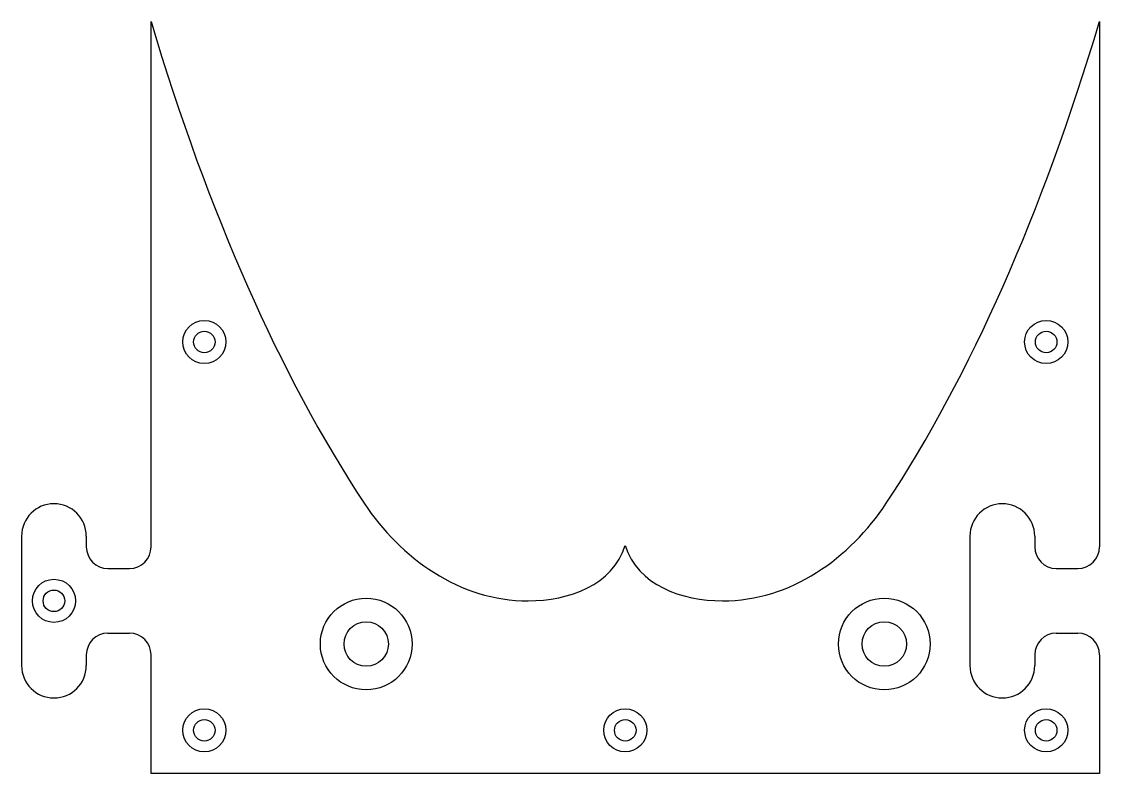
# Model space of a CAD drawing. Extents: x -3.5 to 2.75, y -1.88 to 2.47.
import ezdxf

# ---------------------------------------------------------------- set-up
doc = ezdxf.new("R2010")
doc.units = 0
doc.header["$MEASUREMENT"] = 0
doc.layers.get('0').update_dxf_attribs({"linetype": 'CONTINUOUS'})

msp = doc.modelspace()

# ---------------------------------------------------------------- linework, layer by layer
at = {"color": 7, "linetype": 'CONTINUOUS'}
for p, q in [((-2.7459, -0.5711), (-2.7459, 2.4729)), ((2.7459, 2.4729), (2.7459, -0.5711)), ((-3.4959, -0.5086), (-3.4959, -1.2586)), ((-3.1209, -0.5086), (-3.1209, -0.5711)), ((1.9959, -0.5086), (1.9959, -1.2586)), ((2.3709, -0.5086), (2.3709, -0.5711)), ((-2.9959, -0.6961), (-2.8709, -0.6961)), ((2.4959, -0.6961), (2.6209, -0.6961)), ((-2.9959, -1.0711), (-2.8709, -1.0711)), ((2.4959, -1.0711), (2.6209, -1.0711)), ((-3.1209, -1.1961), (-3.1209, -1.2586)), ((-2.7459, -1.8836), (-2.7459, -1.1961)), ((2.3709, -1.1961), (2.3709, -1.2586)), ((2.7459, -1.1961), (2.7459, -1.8836)), ((2.7459, -1.8836), (-2.7459, -1.8836))]:
    msp.add_line(p, q, dxfattribs=at)
for centre, radius in [((-2.4375, 0.6164), 0.125), ((2.4375, 0.6164), 0.125), ((-2.4375, 0.6164), 0.0625), ((2.4375, 0.6164), 0.0625), ((-3.3084, -0.8836), 0.125), ((-3.3084, -0.8836), 0.0625), ((-1.5, -1.1336), 0.2655), ((1.5, -1.1336), 0.2655), ((-1.5, -1.1336), 0.1285), ((1.5, -1.1336), 0.1285), ((-2.4375, -1.6336), 0.125), ((0, -1.6336), 0.125), ((2.4375, -1.6336), 0.125), ((-2.4375, -1.6336), 0.0625), ((0, -1.6336), 0.0625), ((2.4375, -1.6336), 0.0625)]:
    msp.add_circle(centre, radius, dxfattribs=at)
for centre, radius, start, end in [((-3.3084, -0.5086), 0.1875, 0, 180), ((2.1834, -0.5086), 0.1875, 0, 180), ((-2.9959, -0.5711), 0.125, 180, 270), ((-2.8709, -0.5711), 0.125, 270, 0), ((2.4959, -0.5711), 0.125, 180, 270), ((2.6209, -0.5711), 0.125, 270, 0), ((-2.9959, -1.1961), 0.125, 90, 180), ((-2.8709, -1.1961), 0.125, 360, 90), ((2.4959, -1.1961), 0.125, 90, 180), ((2.6209, -1.1961), 0.125, 0, 90), ((-3.3084, -1.2586), 0.1875, 180, 0), ((2.1834, -1.2586), 0.1875, 180, 0)]:
    msp.add_arc(centre, radius, start, end, dxfattribs=at)
for points in [[(-2.7459, 2.4729), (-2.4137, 1.3603), (-2.0023, 0.4298), (-1.5117, -0.3185)], [(1.5117, -0.3185), (2.0023, 0.4298), (2.4137, 1.3603), (2.7459, 2.4729)]]:
    msp.add_open_spline(points, degree=3, dxfattribs=at)
for points, knots in [([(-1.5117, -0.3185), (-1.3015, -0.6347), (-0.7551, -1.0344), (-0.0711, -0.7922), (0, -0.5625)], [0, 0, 0, 0, 0.626786, 1, 1, 1, 1]), ([(0, -0.5625), (0.0711, -0.7922), (0.7551, -1.0344), (1.3015, -0.6347), (1.5117, -0.3185)], [0, 0, 0, 0, 0.373214, 1, 1, 1, 1])]:
    msp.add_open_spline(points, degree=3, knots=knots, dxfattribs=at)

doc.saveas('drawing.dxf')
